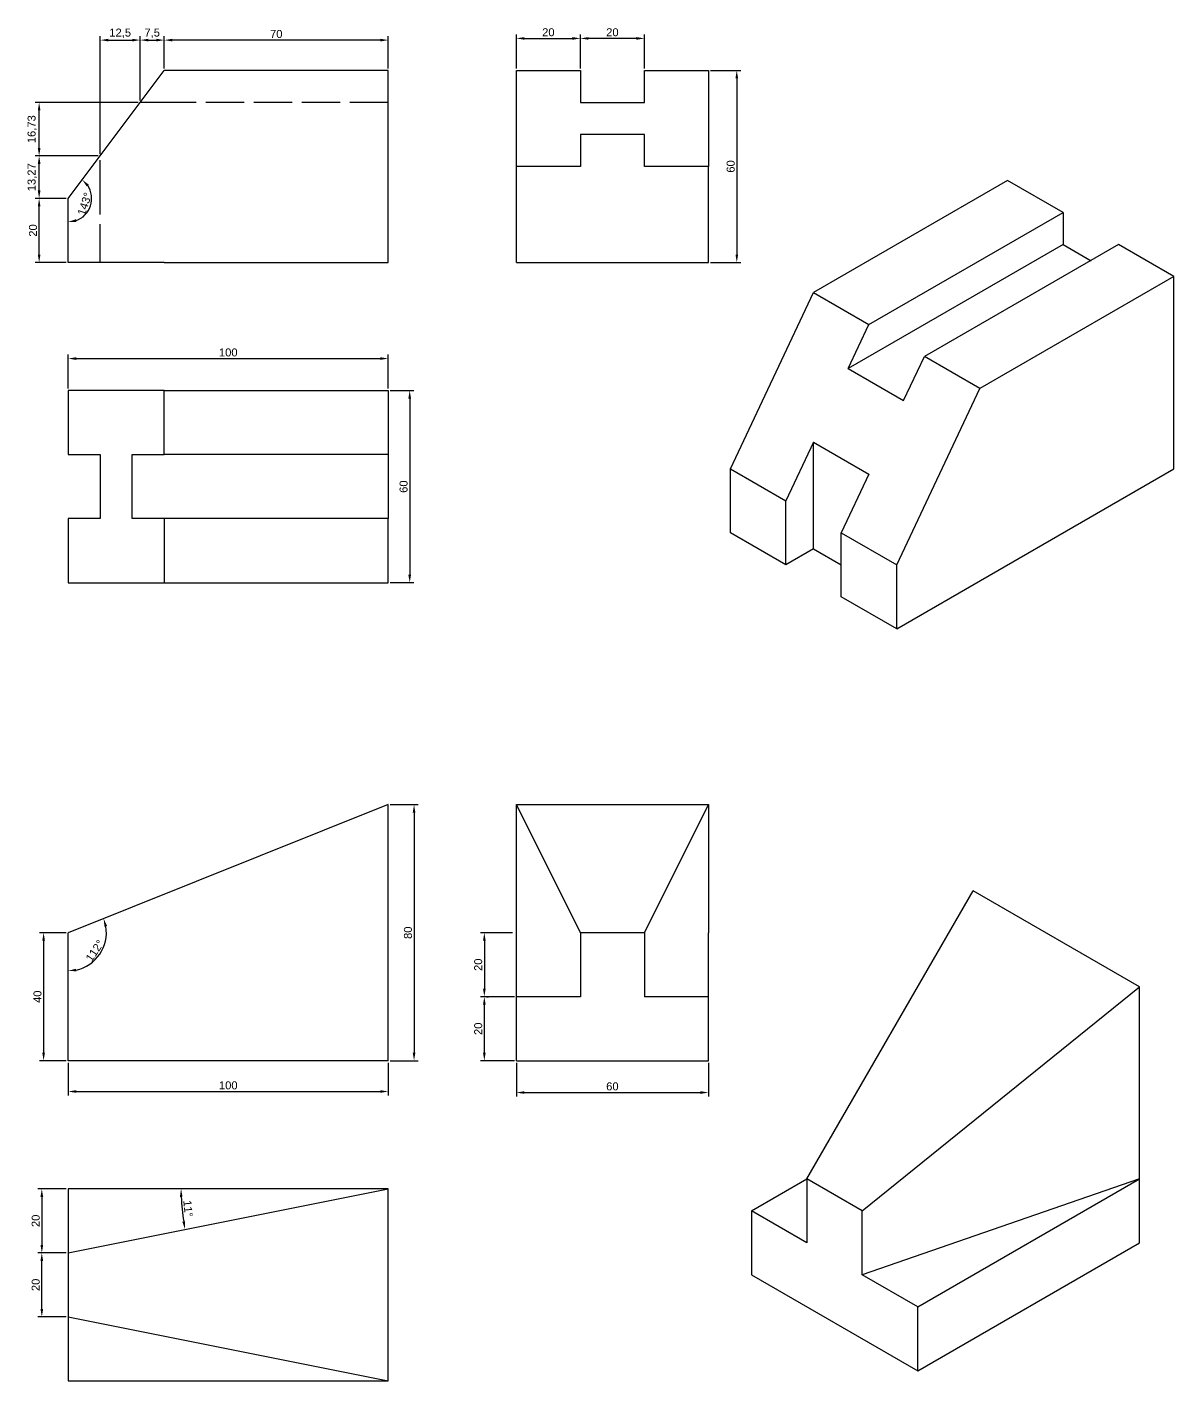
# Model space of a CAD drawing. Header units: millimetres. Extents: x 27 to 432, y 29 to 1603.
# Drawn here: x 27.4 to 385.7, y 1180.6 to 1603.5 of the extents above; entities that cross this region are included whole.
import ezdxf

# ---------------------------------------------------------------- set-up
doc = ezdxf.new("R2010")
doc.units = ezdxf.units.MM
doc.linetypes.add('ACAD_ISO02W100', pattern=[15, 12, -3])
doc.layers.get('0').update_dxf_attribs({"color": 172})
doc.layers.add('traço', color=7, linetype='ACAD_ISO02W100')
doc.styles.get("Standard").update_dxf_attribs({"font": 'arial.ttf'})
doc.dimstyles.new('ISO-25', dxfattribs={"dimtxt": 2.5, "dimasz": 2.5, "dimexe": 1.25, "dimexo": 0.625, "dimtad": 1, "dimtxsty": 'Standard', "dimcen": 2.5, "dimadec": 0, "dimazin": 0, "dimtfac": 1, "dimtmove": 0, "dimatfit": 3, "dimfxl": 1, "dimarcsym": 0})

# ---------------------------------------------------------------- blocks, each defined once
blk = doc.blocks.new('*D53')
at = {"color": 0, "linetype": 'ByBlock', "lineweight": -2, "transparency": 16777216}
for p, q in [((40.25, 1279.97), (40.25, 1269.74)), ((140.25, 1279.97), (140.25, 1269.74)), ((42.75, 1270.99), (137.75, 1270.99))]:
    blk.add_line(p, q, dxfattribs=at)
for points in [[(42.75, 1271.41), (42.75, 1270.58), (40.25, 1270.99)], [(137.75, 1271.41), (137.75, 1270.58), (140.25, 1270.99)]]:
    blk.add_solid(points, dxfattribs=at)
at = {"layer": 'Defpoints', "color": 0, "linetype": 'ByBlock', "lineweight": -2, "transparency": 16777216}
for p in [(40.25, 1280.59), (140.25, 1280.59), (140.25, 1270.99)]:
    blk.add_point(p, dxfattribs=at)
at = {"color": 0, "linetype": 'ByBlock', "lineweight": -2, "transparency": 16777216, "insert": (90.25, 1272.9), "char_height": 2.5, "attachment_point": 5}
blk.add_mtext('100', dxfattribs=at)
blk = doc.blocks.new('*D55')
at = {"color": 0, "linetype": 'ByBlock', "lineweight": -2, "transparency": 16777216}
for p, q in [((39.62, 1320.59), (31.32, 1320.59)), ((32.57, 1318.09), (32.57, 1283.09)), ((39.62, 1280.59), (31.32, 1280.59))]:
    blk.add_line(p, q, dxfattribs=at)
for points in [[(32.15, 1318.09), (32.98, 1318.09), (32.57, 1320.59)], [(32.15, 1283.09), (32.98, 1283.09), (32.57, 1280.59)]]:
    blk.add_solid(points, dxfattribs=at)
at = {"layer": 'Defpoints', "color": 0, "linetype": 'ByBlock', "lineweight": -2, "transparency": 16777216}
for p in [(40.25, 1320.59), (32.57, 1280.59), (40.25, 1280.59)]:
    blk.add_point(p, dxfattribs=at)
at = {"color": 0, "linetype": 'ByBlock', "lineweight": -2, "transparency": 16777216, "insert": (30.66, 1300.59), "char_height": 2.5, "attachment_point": 5, "rotation": 90}
blk.add_mtext('40', dxfattribs=at)
blk = doc.blocks.new('*D56')
at = {"color": 0, "linetype": 'ByBlock', "lineweight": -2, "transparency": 16777216}
for p, q in [((180.25, 1279.97), (180.25, 1269.42)), ((240.25, 1279.97), (240.25, 1269.42)), ((182.75, 1270.67), (237.75, 1270.67))]:
    blk.add_line(p, q, dxfattribs=at)
for points in [[(182.75, 1271.09), (182.75, 1270.26), (180.25, 1270.67)], [(237.75, 1271.09), (237.75, 1270.26), (240.25, 1270.67)]]:
    blk.add_solid(points, dxfattribs=at)
at = {"layer": 'Defpoints', "color": 0, "linetype": 'ByBlock', "lineweight": -2, "transparency": 16777216}
for p in [(180.25, 1280.59), (240.25, 1280.59), (240.25, 1270.67)]:
    blk.add_point(p, dxfattribs=at)
at = {"color": 0, "linetype": 'ByBlock', "lineweight": -2, "transparency": 16777216, "insert": (210.25, 1272.58), "char_height": 2.5, "attachment_point": 5}
blk.add_mtext('60', dxfattribs=at)
blk = doc.blocks.new('*D57')
at = {"color": 0, "linetype": 'ByBlock', "lineweight": -2, "transparency": 16777216}
for p, q in [((39.62, 1240.59), (30.76, 1240.59)), ((32.01, 1238.09), (32.01, 1223.09)), ((39.62, 1220.59), (30.76, 1220.59))]:
    blk.add_line(p, q, dxfattribs=at)
for points in [[(31.59, 1238.09), (32.43, 1238.09), (32.01, 1240.59)], [(31.59, 1223.09), (32.43, 1223.09), (32.01, 1220.59)]]:
    blk.add_solid(points, dxfattribs=at)
at = {"layer": 'Defpoints', "color": 0, "linetype": 'ByBlock', "lineweight": -2, "transparency": 16777216}
for p in [(40.25, 1240.59), (32.01, 1220.59), (40.25, 1220.59)]:
    blk.add_point(p, dxfattribs=at)
at = {"color": 0, "linetype": 'ByBlock', "lineweight": -2, "transparency": 16777216, "insert": (30.11, 1230.59), "char_height": 2.5, "attachment_point": 5, "rotation": 90}
blk.add_mtext('20', dxfattribs=at)
blk = doc.blocks.new('*D58')
at = {"color": 0, "linetype": 'ByBlock', "lineweight": -2, "transparency": 16777216}
for p, q in [((31.39, 1220.59), (30.76, 1220.59)), ((32.01, 1203.09), (32.01, 1218.09)), ((39.62, 1200.59), (30.76, 1200.59))]:
    blk.add_line(p, q, dxfattribs=at)
for points in [[(31.59, 1218.09), (32.43, 1218.09), (32.01, 1220.59)], [(31.59, 1203.09), (32.43, 1203.09), (32.01, 1200.59)]]:
    blk.add_solid(points, dxfattribs=at)
at = {"layer": 'Defpoints', "color": 0, "linetype": 'ByBlock', "lineweight": -2, "transparency": 16777216}
for p in [(32.01, 1220.59), (32.01, 1220.59), (40.25, 1200.59)]:
    blk.add_point(p, dxfattribs=at)
at = {"color": 0, "linetype": 'ByBlock', "lineweight": -2, "transparency": 16777216, "insert": (30.11, 1210.59), "char_height": 2.5, "attachment_point": 5, "rotation": 90}
blk.add_mtext('20', dxfattribs=at)
blk = doc.blocks.new('*D59')
at = {"color": 0, "linetype": 'ByBlock', "lineweight": -2, "transparency": 16777216}
for p, q in [((140.87, 1360.59), (149.54, 1360.59)), ((148.29, 1358.09), (148.29, 1283.09)), ((140.87, 1280.59), (149.54, 1280.59))]:
    blk.add_line(p, q, dxfattribs=at)
for points in [[(147.88, 1358.09), (148.71, 1358.09), (148.29, 1360.59)], [(147.88, 1283.09), (148.71, 1283.09), (148.29, 1280.59)]]:
    blk.add_solid(points, dxfattribs=at)
at = {"layer": 'Defpoints', "color": 0, "linetype": 'ByBlock', "lineweight": -2, "transparency": 16777216}
for p in [(140.25, 1360.59), (140.25, 1280.59), (148.29, 1280.59)]:
    blk.add_point(p, dxfattribs=at)
at = {"color": 0, "linetype": 'ByBlock', "lineweight": -2, "transparency": 16777216, "insert": (146.39, 1320.59), "char_height": 2.5, "attachment_point": 5, "rotation": 90}
blk.add_mtext('80', dxfattribs=at)
blk = doc.blocks.new('*D60')
at = {"color": 0, "linetype": 'ByBlock', "lineweight": -2, "transparency": 16777216}
for p, q in [((179.62, 1300.59), (169, 1300.59)), ((170.25, 1283.09), (170.25, 1298.09)), ((179.62, 1280.59), (169, 1280.59))]:
    blk.add_line(p, q, dxfattribs=at)
for points in [[(169.83, 1298.09), (170.66, 1298.09), (170.25, 1300.59)], [(169.83, 1283.09), (170.66, 1283.09), (170.25, 1280.59)]]:
    blk.add_solid(points, dxfattribs=at)
at = {"layer": 'Defpoints', "color": 0, "linetype": 'ByBlock', "lineweight": -2, "transparency": 16777216}
for p in [(170.25, 1300.59), (180.25, 1300.59), (180.25, 1280.59)]:
    blk.add_point(p, dxfattribs=at)
at = {"color": 0, "linetype": 'ByBlock', "lineweight": -2, "transparency": 16777216, "insert": (168.34, 1290.59), "char_height": 2.5, "attachment_point": 5, "rotation": 90}
blk.add_mtext('20', dxfattribs=at)
blk = doc.blocks.new('*D61')
at = {"color": 0, "linetype": 'ByBlock', "lineweight": -2, "transparency": 16777216}
for p, q in [((179.02, 1320.59), (169, 1320.59)), ((170.25, 1318.09), (170.25, 1303.09)), ((170.87, 1300.59), (171.5, 1300.59))]:
    blk.add_line(p, q, dxfattribs=at)
for points in [[(169.83, 1318.09), (170.66, 1318.09), (170.25, 1320.59)], [(169.83, 1303.09), (170.66, 1303.09), (170.25, 1300.59)]]:
    blk.add_solid(points, dxfattribs=at)
at = {"layer": 'Defpoints', "color": 0, "linetype": 'ByBlock', "lineweight": -2, "transparency": 16777216}
for p in [(179.65, 1320.59), (170.25, 1300.59), (170.25, 1300.59)]:
    blk.add_point(p, dxfattribs=at)
at = {"color": 0, "linetype": 'ByBlock', "lineweight": -2, "transparency": 16777216, "insert": (168.34, 1310.59), "char_height": 2.5, "attachment_point": 5, "rotation": 90}
blk.add_mtext('20', dxfattribs=at)
blk = doc.blocks.new('*D63')
at = {"layer": 'Defpoints', "color": 0, "linetype": 'ByBlock', "lineweight": -2, "transparency": 16777216}
for p in [(140.25, 1499.93), (40.25, 1489.93), (140.25, 1489.93)]:
    blk.add_point(p, dxfattribs=at)
at = {"layer": 'traço', "color": 0, "linetype": 'ByBlock', "lineweight": -2, "transparency": 16777216}
for p, q in [((40.25, 1490.55), (40.25, 1501.18)), ((42.75, 1499.93), (137.75, 1499.93)), ((140.25, 1490.55), (140.25, 1501.18))]:
    blk.add_line(p, q, dxfattribs=at)
for points in [[(42.75, 1500.34), (42.75, 1499.51), (40.25, 1499.93)], [(137.75, 1500.34), (137.75, 1499.51), (140.25, 1499.93)]]:
    blk.add_solid(points, dxfattribs=at)
at = {"layer": 'traço', "color": 0, "linetype": 'ByBlock', "lineweight": -2, "transparency": 16777216, "insert": (90.25, 1501.83), "char_height": 2.5, "attachment_point": 5}
blk.add_mtext('100', dxfattribs=at)
blk = doc.blocks.new('*D64')
at = {"layer": 'Defpoints', "color": 0, "linetype": 'ByBlock', "lineweight": -2, "transparency": 16777216}
for p in [(70.25, 1599.4), (70.25, 1589.93), (140.25, 1589.93)]:
    blk.add_point(p, dxfattribs=at)
at = {"layer": 'traço', "color": 0, "linetype": 'ByBlock', "lineweight": -2, "transparency": 16777216}
for p, q in [((70.25, 1590.55), (70.25, 1600.65)), ((137.75, 1599.4), (72.75, 1599.4)), ((140.25, 1590.55), (140.25, 1600.65))]:
    blk.add_line(p, q, dxfattribs=at)
for points in [[(72.75, 1599.81), (72.75, 1598.98), (70.25, 1599.4)], [(137.75, 1599.81), (137.75, 1598.98), (140.25, 1599.4)]]:
    blk.add_solid(points, dxfattribs=at)
at = {"layer": 'traço', "color": 0, "linetype": 'ByBlock', "lineweight": -2, "transparency": 16777216, "insert": (105.25, 1601.3), "char_height": 2.5, "attachment_point": 5}
blk.add_mtext('70', dxfattribs=at)
blk = doc.blocks.new('*D65')
at = {"layer": 'Defpoints', "color": 0, "linetype": 'ByBlock', "lineweight": -2, "transparency": 16777216}
for p in [(70.25, 1599.4), (70.25, 1599.4), (62.74, 1579.93)]:
    blk.add_point(p, dxfattribs=at)
at = {"layer": 'traço', "color": 0, "linetype": 'ByBlock', "lineweight": -2, "transparency": 16777216}
for p, q in [((62.74, 1580.55), (62.74, 1600.65)), ((65.24, 1599.4), (67.75, 1599.4)), ((70.25, 1600.02), (70.25, 1600.65))]:
    blk.add_line(p, q, dxfattribs=at)
for points in [[(65.24, 1599.81), (65.24, 1598.98), (62.74, 1599.4)], [(67.75, 1599.81), (67.75, 1598.98), (70.25, 1599.4)]]:
    blk.add_solid(points, dxfattribs=at)
at = {"layer": 'traço', "color": 0, "linetype": 'ByBlock', "lineweight": -2, "transparency": 16777216, "insert": (66.49, 1601.52), "char_height": 2.5, "attachment_point": 5}
blk.add_mtext('7,5', dxfattribs=at)
blk = doc.blocks.new('*D67')
at = {"layer": 'Defpoints', "color": 0, "linetype": 'ByBlock', "lineweight": -2, "transparency": 16777216}
for p in [(140.25, 1489.93), (140.25, 1429.93), (146.93, 1429.93)]:
    blk.add_point(p, dxfattribs=at)
at = {"layer": 'traço', "color": 0, "linetype": 'ByBlock', "lineweight": -2, "transparency": 16777216}
for p, q in [((140.87, 1489.93), (148.18, 1489.93)), ((146.93, 1487.43), (146.93, 1432.43)), ((140.87, 1429.93), (148.18, 1429.93))]:
    blk.add_line(p, q, dxfattribs=at)
for points in [[(146.51, 1487.43), (147.35, 1487.43), (146.93, 1489.93)], [(146.51, 1432.43), (147.35, 1432.43), (146.93, 1429.93)]]:
    blk.add_solid(points, dxfattribs=at)
at = {"layer": 'traço', "color": 0, "linetype": 'ByBlock', "lineweight": -2, "transparency": 16777216, "insert": (145.03, 1459.93), "char_height": 2.5, "attachment_point": 5, "rotation": 90}
blk.add_mtext('60', dxfattribs=at)
blk = doc.blocks.new('*D68')
at = {"layer": 'Defpoints', "color": 0, "linetype": 'ByBlock', "lineweight": -2, "transparency": 16777216}
for p in [(200.25, 1599.93), (180.25, 1589.93), (200.25, 1589.93)]:
    blk.add_point(p, dxfattribs=at)
at = {"layer": 'traço', "color": 0, "linetype": 'ByBlock', "lineweight": -2, "transparency": 16777216}
for p, q in [((180.25, 1590.55), (180.25, 1601.18)), ((182.75, 1599.93), (197.75, 1599.93)), ((200.25, 1590.55), (200.25, 1601.18))]:
    blk.add_line(p, q, dxfattribs=at)
for points in [[(182.75, 1600.34), (182.75, 1599.51), (180.25, 1599.93)], [(197.75, 1600.34), (197.75, 1599.51), (200.25, 1599.93)]]:
    blk.add_solid(points, dxfattribs=at)
at = {"layer": 'traço', "color": 0, "linetype": 'ByBlock', "lineweight": -2, "transparency": 16777216, "insert": (190.25, 1601.83), "char_height": 2.5, "attachment_point": 5}
blk.add_mtext('20', dxfattribs=at)
blk = doc.blocks.new('*D69')
at = {"layer": 'Defpoints', "color": 0, "linetype": 'ByBlock', "lineweight": -2, "transparency": 16777216}
for p in [(200.25, 1599.93), (200.25, 1599.93), (220.25, 1589.93)]:
    blk.add_point(p, dxfattribs=at)
at = {"layer": 'traço', "color": 0, "linetype": 'ByBlock', "lineweight": -2, "transparency": 16777216}
for p, q in [((200.25, 1600.55), (200.25, 1601.18)), ((217.75, 1599.93), (202.75, 1599.93)), ((220.25, 1590.55), (220.25, 1601.18))]:
    blk.add_line(p, q, dxfattribs=at)
for points in [[(202.75, 1600.34), (202.75, 1599.51), (200.25, 1599.93)], [(217.75, 1600.34), (217.75, 1599.51), (220.25, 1599.93)]]:
    blk.add_solid(points, dxfattribs=at)
at = {"layer": 'traço', "color": 0, "linetype": 'ByBlock', "lineweight": -2, "transparency": 16777216, "insert": (210.25, 1601.83), "char_height": 2.5, "attachment_point": 5}
blk.add_mtext('20', dxfattribs=at)
blk = doc.blocks.new('*D70')
at = {"layer": 'Defpoints', "color": 0, "linetype": 'ByBlock', "lineweight": -2, "transparency": 16777216}
for p in [(240.25, 1589.93), (240.25, 1529.93), (249.11, 1529.93)]:
    blk.add_point(p, dxfattribs=at)
at = {"layer": 'traço', "color": 0, "linetype": 'ByBlock', "lineweight": -2, "transparency": 16777216}
for p, q in [((240.87, 1589.93), (250.36, 1589.93)), ((249.11, 1587.43), (249.11, 1532.43)), ((240.87, 1529.93), (250.36, 1529.93))]:
    blk.add_line(p, q, dxfattribs=at)
for points in [[(248.69, 1587.43), (249.53, 1587.43), (249.11, 1589.93)], [(248.69, 1532.43), (249.53, 1532.43), (249.11, 1529.93)]]:
    blk.add_solid(points, dxfattribs=at)
at = {"layer": 'traço', "color": 0, "linetype": 'ByBlock', "lineweight": -2, "transparency": 16777216, "insert": (247.21, 1559.93), "char_height": 2.5, "attachment_point": 5, "rotation": 90}
blk.add_mtext('60', dxfattribs=at)
blk = doc.blocks.new('*D71')
at = {"layer": 'Defpoints', "color": 0, "linetype": 'ByBlock', "lineweight": -2, "transparency": 16777216}
for p in [(31.17, 1549.93), (40.25, 1549.93), (40.25, 1529.93)]:
    blk.add_point(p, dxfattribs=at)
at = {"layer": 'traço', "color": 0, "linetype": 'ByBlock', "lineweight": -2, "transparency": 16777216}
for p, q in [((39.62, 1549.93), (29.92, 1549.93)), ((31.17, 1532.43), (31.17, 1547.43)), ((39.62, 1529.93), (29.92, 1529.93))]:
    blk.add_line(p, q, dxfattribs=at)
for points in [[(30.75, 1547.43), (31.59, 1547.43), (31.17, 1549.93)], [(30.75, 1532.43), (31.59, 1532.43), (31.17, 1529.93)]]:
    blk.add_solid(points, dxfattribs=at)
at = {"layer": 'traço', "color": 0, "linetype": 'ByBlock', "lineweight": -2, "transparency": 16777216, "insert": (29.27, 1539.93), "char_height": 2.5, "attachment_point": 5, "rotation": 90}
blk.add_mtext('20', dxfattribs=at)
blk = doc.blocks.new('*D72')
at = {"layer": 'Defpoints', "color": 0, "linetype": 'ByBlock', "lineweight": -2, "transparency": 16777216}
for p in [(62.74, 1599.4), (62.74, 1579.93), (50.25, 1563.2)]:
    blk.add_point(p, dxfattribs=at)
at = {"layer": 'traço', "color": 0, "linetype": 'ByBlock', "lineweight": -2, "transparency": 16777216}
for p, q in [((50.25, 1563.82), (50.25, 1600.65)), ((52.75, 1599.4), (60.24, 1599.4)), ((62.74, 1580.55), (62.74, 1600.65))]:
    blk.add_line(p, q, dxfattribs=at)
for points in [[(52.75, 1599.81), (52.75, 1598.98), (50.25, 1599.4)], [(60.24, 1599.81), (60.24, 1598.98), (62.74, 1599.4)]]:
    blk.add_solid(points, dxfattribs=at)
at = {"layer": 'traço', "color": 0, "linetype": 'ByBlock', "lineweight": -2, "transparency": 16777216, "insert": (56.49, 1601.52), "char_height": 2.5, "attachment_point": 5}
blk.add_mtext('12,5', dxfattribs=at)
blk = doc.blocks.new('*D73')
at = {"layer": 'Defpoints', "color": 0, "linetype": 'ByBlock', "lineweight": -2, "transparency": 16777216}
for p in [(31.17, 1563.2), (50.25, 1563.2), (40.25, 1549.93)]:
    blk.add_point(p, dxfattribs=at)
at = {"layer": 'traço', "color": 0, "linetype": 'ByBlock', "lineweight": -2, "transparency": 16777216}
for p, q in [((49.62, 1563.2), (29.92, 1563.2)), ((31.17, 1552.43), (31.17, 1560.7)), ((39.62, 1549.93), (29.92, 1549.93))]:
    blk.add_line(p, q, dxfattribs=at)
for points in [[(30.75, 1560.7), (31.59, 1560.7), (31.17, 1563.2)], [(30.75, 1552.43), (31.59, 1552.43), (31.17, 1549.93)]]:
    blk.add_solid(points, dxfattribs=at)
at = {"layer": 'traço', "color": 0, "linetype": 'ByBlock', "lineweight": -2, "transparency": 16777216, "insert": (29.04, 1556.56), "char_height": 2.5, "attachment_point": 5, "rotation": 90}
blk.add_mtext('13,27', dxfattribs=at)
blk = doc.blocks.new('*D74')
at = {"layer": 'Defpoints', "color": 0, "linetype": 'ByBlock', "lineweight": -2, "transparency": 16777216}
for p in [(31.17, 1579.93), (62.74, 1579.93), (31.17, 1563.2)]:
    blk.add_point(p, dxfattribs=at)
at = {"layer": 'traço', "color": 0, "linetype": 'ByBlock', "lineweight": -2, "transparency": 16777216}
for p, q in [((62.12, 1579.93), (29.92, 1579.93)), ((31.17, 1565.7), (31.17, 1577.43)), ((30.54, 1563.2), (29.92, 1563.2))]:
    blk.add_line(p, q, dxfattribs=at)
for points in [[(30.75, 1577.43), (31.59, 1577.43), (31.17, 1579.93)], [(30.75, 1565.7), (31.59, 1565.7), (31.17, 1563.2)]]:
    blk.add_solid(points, dxfattribs=at)
at = {"layer": 'traço', "color": 0, "linetype": 'ByBlock', "lineweight": -2, "transparency": 16777216, "insert": (29.04, 1571.56), "char_height": 2.5, "attachment_point": 5, "rotation": 90}
blk.add_mtext('16,73', dxfattribs=at)
blk = doc.blocks.new('*D75')
at = {"layer": 'Defpoints', "color": 0, "linetype": 'ByBlock', "lineweight": -2, "transparency": 16777216}
for p in [(70.25, 1589.93), (40.25, 1549.93), (40.25, 1549.93), (45.67, 1545), (40.25, 1529.93)]:
    blk.add_point(p, dxfattribs=at)
at = {"layer": 'traço', "color": 0, "linetype": 'ByBlock', "lineweight": -2, "transparency": 16777216}
blk.add_arc((40.25, 1549.93), 7.33, 289.6489, 33.4812, dxfattribs=at)
for points in [[(46.05, 1553.68), (46.66, 1554.25), (44.64, 1555.79)], [(42.78, 1542.62), (42.64, 1543.44), (40.25, 1542.6)]]:
    blk.add_solid(points, dxfattribs=at)
at = {"layer": 'traço', "color": 0, "linetype": 'ByBlock', "lineweight": -2, "transparency": 16777216, "insert": (45.39, 1548.21), "char_height": 2.5, "attachment_point": 5, "rotation": 71.5651}
blk.add_mtext('143°', dxfattribs=at)
blk = doc.blocks.new('*D76')
at = {"layer": 'Defpoints', "color": 0, "linetype": 'ByBlock', "lineweight": -2, "transparency": 16777216}
for p in [(140.25, 1360.59), (40.25, 1320.59), (40.25, 1320.59), (47.46, 1311.11), (40.25, 1280.59)]:
    blk.add_point(p, dxfattribs=at)
at = {"layer": 'traço', "color": 0, "linetype": 'ByBlock', "lineweight": -2, "transparency": 16777216}
blk.add_arc((40.25, 1320.59), 11.92, 282.0413, 9.7601, dxfattribs=at)
for points in [[(51.59, 1322.5), (52.39, 1322.73), (51.31, 1325.02)], [(42.78, 1308.53), (42.69, 1309.35), (40.25, 1308.68)]]:
    blk.add_solid(points, dxfattribs=at)
at = {"layer": 'traço', "color": 0, "linetype": 'ByBlock', "lineweight": -2, "transparency": 16777216, "insert": (48.56, 1314.97), "char_height": 2.5, "attachment_point": 5, "rotation": 55.9007}
blk.add_mtext('112°', dxfattribs=at)
blk = doc.blocks.new('*D77')
at = {"layer": 'Defpoints', "color": 0, "linetype": 'ByBlock', "lineweight": -2, "transparency": 16777216}
for p in [(40.25, 1240.59), (140.25, 1240.59), (140.25, 1240.59), (75.65, 1236.34), (40.25, 1220.59)]:
    blk.add_point(p, dxfattribs=at)
at = {"layer": 'traço', "color": 0, "linetype": 'ByBlock', "lineweight": -2, "transparency": 16777216}
blk.add_arc((140.25, 1240.59), 64.74, 182.2128, 189.0971, dxfattribs=at)
for points in [[(75.14, 1238.09), (75.97, 1238.1), (75.51, 1240.59)], [(76.73, 1230.43), (75.91, 1230.29), (76.77, 1227.9)]]:
    blk.add_solid(points, dxfattribs=at)
at = {"layer": 'traço', "color": 0, "linetype": 'ByBlock', "lineweight": -2, "transparency": 16777216, "insert": (77.7, 1234.4), "char_height": 2.5, "attachment_point": 5, "rotation": 275.655}
blk.add_mtext('11°', dxfattribs=at)

msp = doc.modelspace()

# ---------------------------------------------------------------- linework, layer by layer
at = {"color": 0, "linetype": 'ByBlock', "lineweight": -2}
for p, q in [((140.246, 1360.595), (40.246, 1320.595)), ((140.246, 1280.595), (140.246, 1360.595)), ((180.246, 1280.595), (180.246, 1360.595)), ((180.246, 1360.595), (240.246, 1360.595)), ((200.246, 1320.595), (180.246, 1360.595)), ((220.246, 1320.595), (240.246, 1360.595)), ((240.246, 1360.595), (240.246, 1320.595)), ((40.246, 1280.595), (40.246, 1320.595)), ((220.246, 1320.595), (200.246, 1320.595)), ((200.246, 1320.595), (200.246, 1300.595)), ((220.246, 1320.595), (220.246, 1300.595)), ((240.246, 1300.595), (240.246, 1320.595)), ((200.246, 1300.595), (180.246, 1300.595)), ((240.246, 1300.595), (220.246, 1300.595)), ((240.246, 1280.595), (240.246, 1300.595)), ((140.246, 1280.595), (40.246, 1280.595)), ((180.246, 1280.595), (240.246, 1280.595)), ((140.246, 1240.595), (40.246, 1240.595)), ((40.246, 1240.595), (40.246, 1220.595)), ((40.246, 1220.595), (140.246, 1240.595)), ((140.246, 1180.595), (140.246, 1240.595)), ((40.246, 1220.595), (40.246, 1200.595)), ((40.246, 1200.595), (40.246, 1180.595)), ((40.246, 1200.595), (140.246, 1180.595)), ((40.246, 1180.595), (140.246, 1180.595))]:
    msp.add_line(p, q, dxfattribs=at)
at = {"layer": 'Defpoints', "color": 0, "linetype": 'ByBlock', "lineweight": -2}
for p, q in [((40.246, 1549.926), (70.246, 1589.926)), ((140.246, 1589.926), (70.246, 1589.926)), ((140.246, 1529.926), (140.246, 1589.926)), ((180.246, 1529.926), (180.246, 1589.926)), ((333.706, 1555.534), (273.084, 1520.534)), ((351.026, 1545.534), (333.706, 1555.534)), ((40.246, 1529.926), (40.246, 1549.926)), ((290.404, 1510.534), (351.026, 1545.534)), ((351.026, 1545.534), (351.026, 1535.534)), ((351.026, 1535.534), (283.909, 1496.784)), ((368.347, 1535.534), (307.725, 1500.534)), ((351.026, 1535.534), (359.782, 1530.478)), ((385.667, 1525.534), (368.347, 1535.534)), ((70.246, 1529.926), (40.246, 1529.926)), ((70.246, 1529.926), (140.246, 1529.926)), ((385.667, 1525.534), (325.045, 1490.534)), ((385.667, 1465.534), (385.667, 1525.534)), ((247.103, 1465.534), (273.084, 1520.534)), ((273.084, 1520.534), (290.404, 1510.534)), ((283.909, 1496.784), (290.404, 1510.534)), ((301.23, 1486.784), (307.725, 1500.534)), ((325.045, 1490.534), (307.725, 1500.534)), ((283.909, 1496.784), (301.23, 1486.784)), ((70.246, 1489.926), (40.246, 1489.926)), ((40.246, 1489.926), (40.246, 1469.926)), ((70.246, 1469.926), (70.246, 1489.926)), ((70.246, 1489.926), (140.246, 1489.926)), ((140.246, 1489.926), (140.246, 1469.926)), ((299.065, 1435.534), (325.045, 1490.534)), ((273.084, 1473.804), (264.424, 1455.534)), ((273.084, 1440.534), (273.084, 1473.804)), ((273.084, 1473.804), (290.404, 1463.804)), ((40.246, 1469.926), (50.246, 1469.926)), ((50.246, 1469.926), (50.246, 1449.926)), ((60.246, 1449.926), (60.246, 1469.926)), ((60.246, 1469.926), (70.246, 1469.926)), ((140.246, 1469.926), (70.246, 1469.926)), ((140.246, 1469.926), (140.246, 1449.926)), ((247.103, 1445.534), (247.103, 1465.534)), ((247.103, 1465.534), (264.424, 1455.534)), ((290.404, 1463.804), (281.744, 1445.534)), ((299.065, 1415.534), (385.667, 1465.534)), ((264.424, 1435.534), (264.424, 1455.534)), ((50.246, 1449.926), (40.246, 1449.926)), ((40.246, 1449.926), (40.246, 1429.926)), ((70.246, 1449.926), (60.246, 1449.926)), ((140.246, 1449.926), (70.246, 1449.926)), ((70.246, 1449.926), (70.246, 1429.926)), ((140.246, 1429.926), (140.246, 1449.926)), ((264.424, 1435.534), (247.103, 1445.534)), ((281.744, 1425.534), (281.744, 1445.534)), ((281.744, 1445.534), (299.065, 1435.534)), ((273.084, 1440.534), (264.424, 1435.534)), ((273.084, 1440.534), (281.744, 1435.534)), ((299.065, 1415.534), (299.065, 1435.534)), ((40.246, 1429.926), (140.246, 1429.926)), ((299.065, 1415.534), (281.744, 1425.534)), ((270.99, 1243.717), (322.951, 1333.717)), ((374.913, 1303.717), (322.951, 1333.717)), ((288.31, 1233.717), (374.913, 1303.717)), ((374.913, 1223.717), (374.913, 1303.717)), ((253.669, 1233.717), (270.99, 1243.717)), ((288.31, 1233.717), (270.99, 1243.717)), ((270.99, 1243.717), (270.99, 1223.717)), ((374.913, 1243.717), (288.31, 1213.717)), ((305.631, 1203.717), (374.913, 1243.717)), ((270.99, 1223.717), (253.669, 1233.717)), ((253.669, 1233.717), (253.669, 1213.717)), ((288.31, 1213.717), (288.31, 1233.717)), ((305.631, 1183.717), (374.913, 1223.717)), ((253.669, 1213.717), (305.631, 1183.717)), ((305.631, 1203.717), (288.31, 1213.717)), ((305.631, 1183.717), (305.631, 1203.717))]:
    msp.add_line(p, q, dxfattribs=at)
at = {"layer": 'traço', "color": 0, "linetype": 'ByBlock', "lineweight": -2}
for p, q in [((180.246, 1589.926), (200.246, 1589.926)), ((200.246, 1589.926), (200.246, 1579.926)), ((220.246, 1579.926), (220.246, 1589.926)), ((220.246, 1589.926), (240.246, 1589.926)), ((240.246, 1589.926), (240.246, 1559.926)), ((200.246, 1579.926), (220.246, 1579.926)), ((220.246, 1569.926), (200.246, 1569.926)), ((200.246, 1569.926), (200.246, 1559.926)), ((220.246, 1559.926), (220.246, 1569.926)), ((50.246, 1563.2), (50.246, 1563.259)), ((200.246, 1559.926), (180.246, 1559.926)), ((240.246, 1559.926), (220.246, 1559.926)), ((240.246, 1529.926), (240.246, 1559.926)), ((180.246, 1529.926), (240.246, 1529.926))]:
    msp.add_line(p, q, dxfattribs=at)
at = {"layer": 'traço', "color": 0, "linetype": 'ACAD_ISO02W100', "lineweight": -2}
for p, q in [((70.246, 1579.926), (62.742, 1579.926)), ((140.246, 1579.926), (70.246, 1579.926))]:
    msp.add_line(p, q, dxfattribs=at)
at = {"layer": 'traço', "color": 0, "linetype": 'ACAD_ISO02W100', "lineweight": -3}
for p, q in [((50.246, 1549.926), (50.246, 1563.2)), ((50.246, 1529.926), (50.246, 1549.926))]:
    msp.add_line(p, q, dxfattribs=at)

# ---------------------------------------------------------------- dimensions: what is measured, and where the dimension line sits
at = {"color": 5, "linetype": 'ByBlock', "lineweight": -2}
for base, p1, p2, picture, middle in [((148.292, 1280.595), (140.246, 1360.595), (140.246, 1280.595), '*D59', (146.39, 1320.595)), ((32.566, 1280.595), (40.246, 1320.595), (40.246, 1280.595), '*D55', (30.665, 1300.595)), ((170.246, 1300.595), (179.645, 1320.595), (170.246, 1300.595), '*D61', (168.345, 1310.595)), ((170.246, 1300.595), (180.246, 1280.595), (180.246, 1300.595), '*D60', (168.345, 1290.595)), ((32.011, 1220.595), (40.246, 1240.595), (40.246, 1220.595), '*D57', (30.11, 1230.595)), ((32.011, 1220.595), (40.246, 1200.595), (32.011, 1220.595), '*D58', (30.11, 1210.595))]:
    dim = msp.add_linear_dim(base=base, p1=p1, p2=p2, angle=90, dimstyle='ISO-25', dxfattribs=at)
    dim.commit()
    dim.dimension.update_dxf_attribs({"geometry": picture, "text_midpoint": middle})
for base, p1, p2, picture, middle in [((140.246, 1270.994), (40.246, 1280.595), (140.246, 1280.595), '*D53', (90.246, 1272.896)), ((240.246, 1270.675), (180.246, 1280.595), (240.246, 1280.595), '*D56', (210.246, 1272.576))]:
    dim = msp.add_linear_dim(base=base, p1=p1, p2=p2, dimstyle='ISO-25', dxfattribs=at)
    dim.commit()
    dim.dimension.update_dxf_attribs({"geometry": picture, "text_midpoint": middle})
at = {"layer": 'traço', "color": 5, "linetype": 'ByBlock', "lineweight": -2}
for base, p1, p2, picture, middle in [((62.742, 1599.397), (50.246, 1563.2), (62.742, 1579.926), '*D72', (56.494, 1601.525)), ((70.246, 1599.397), (62.742, 1579.926), (70.246, 1599.397), '*D65', (66.494, 1601.52)), ((70.246, 1599.397), (140.246, 1589.926), (70.246, 1589.926), '*D64', (105.246, 1601.299)), ((200.246, 1599.926), (180.246, 1589.926), (200.246, 1589.926), '*D68', (190.246, 1601.827)), ((200.246, 1599.926), (220.246, 1589.926), (200.246, 1599.926), '*D69', (210.246, 1601.827)), ((140.246, 1499.926), (40.246, 1489.926), (140.246, 1489.926), '*D63', (90.246, 1501.827))]:
    dim = msp.add_linear_dim(base=base, p1=p1, p2=p2, dimstyle='ISO-25', dxfattribs=at)
    dim.commit()
    dim.dimension.update_dxf_attribs({"geometry": picture, "text_midpoint": middle})
for base, line1, line2, picture, middle in [((45.665, 1544.996), ((40.246, 1529.926), (40.246, 1549.926)), ((40.246, 1549.926), (70.246, 1589.926)), '*D75', (45.391, 1548.21)), ((47.463, 1311.111), ((40.246, 1280.595), (40.246, 1320.595)), ((140.246, 1360.595), (40.246, 1320.595)), '*D76', (48.558, 1314.968)), ((75.65, 1236.338), ((40.246, 1220.595), (140.246, 1240.595)), ((140.246, 1240.595), (40.246, 1240.595)), '*D77', (77.696, 1234.401))]:
    dim = msp.add_angular_dim_2l(base=base, line1=line1, line2=line2, dimstyle='ISO-25', dxfattribs=at)
    dim.commit()
    dim.dimension.update_dxf_attribs({"geometry": picture, "text_midpoint": middle})
for base, p1, p2, picture, middle in [((249.11, 1529.926), (240.246, 1589.926), (240.246, 1529.926), '*D70', (247.208, 1559.926)), ((31.17, 1579.926), (31.17, 1563.2), (62.742, 1579.926), '*D74', (29.042, 1571.563)), ((31.17, 1563.2), (40.246, 1549.926), (50.246, 1563.2), '*D73', (29.042, 1556.563)), ((31.17, 1549.926), (40.246, 1529.926), (40.246, 1549.926), '*D71', (29.268, 1539.926)), ((146.929, 1429.926), (140.246, 1489.926), (140.246, 1429.926), '*D67', (145.028, 1459.926))]:
    dim = msp.add_linear_dim(base=base, p1=p1, p2=p2, angle=90, dimstyle='ISO-25', dxfattribs=at)
    dim.commit()
    dim.dimension.update_dxf_attribs({"geometry": picture, "text_midpoint": middle})

doc.saveas('drawing.dxf')
